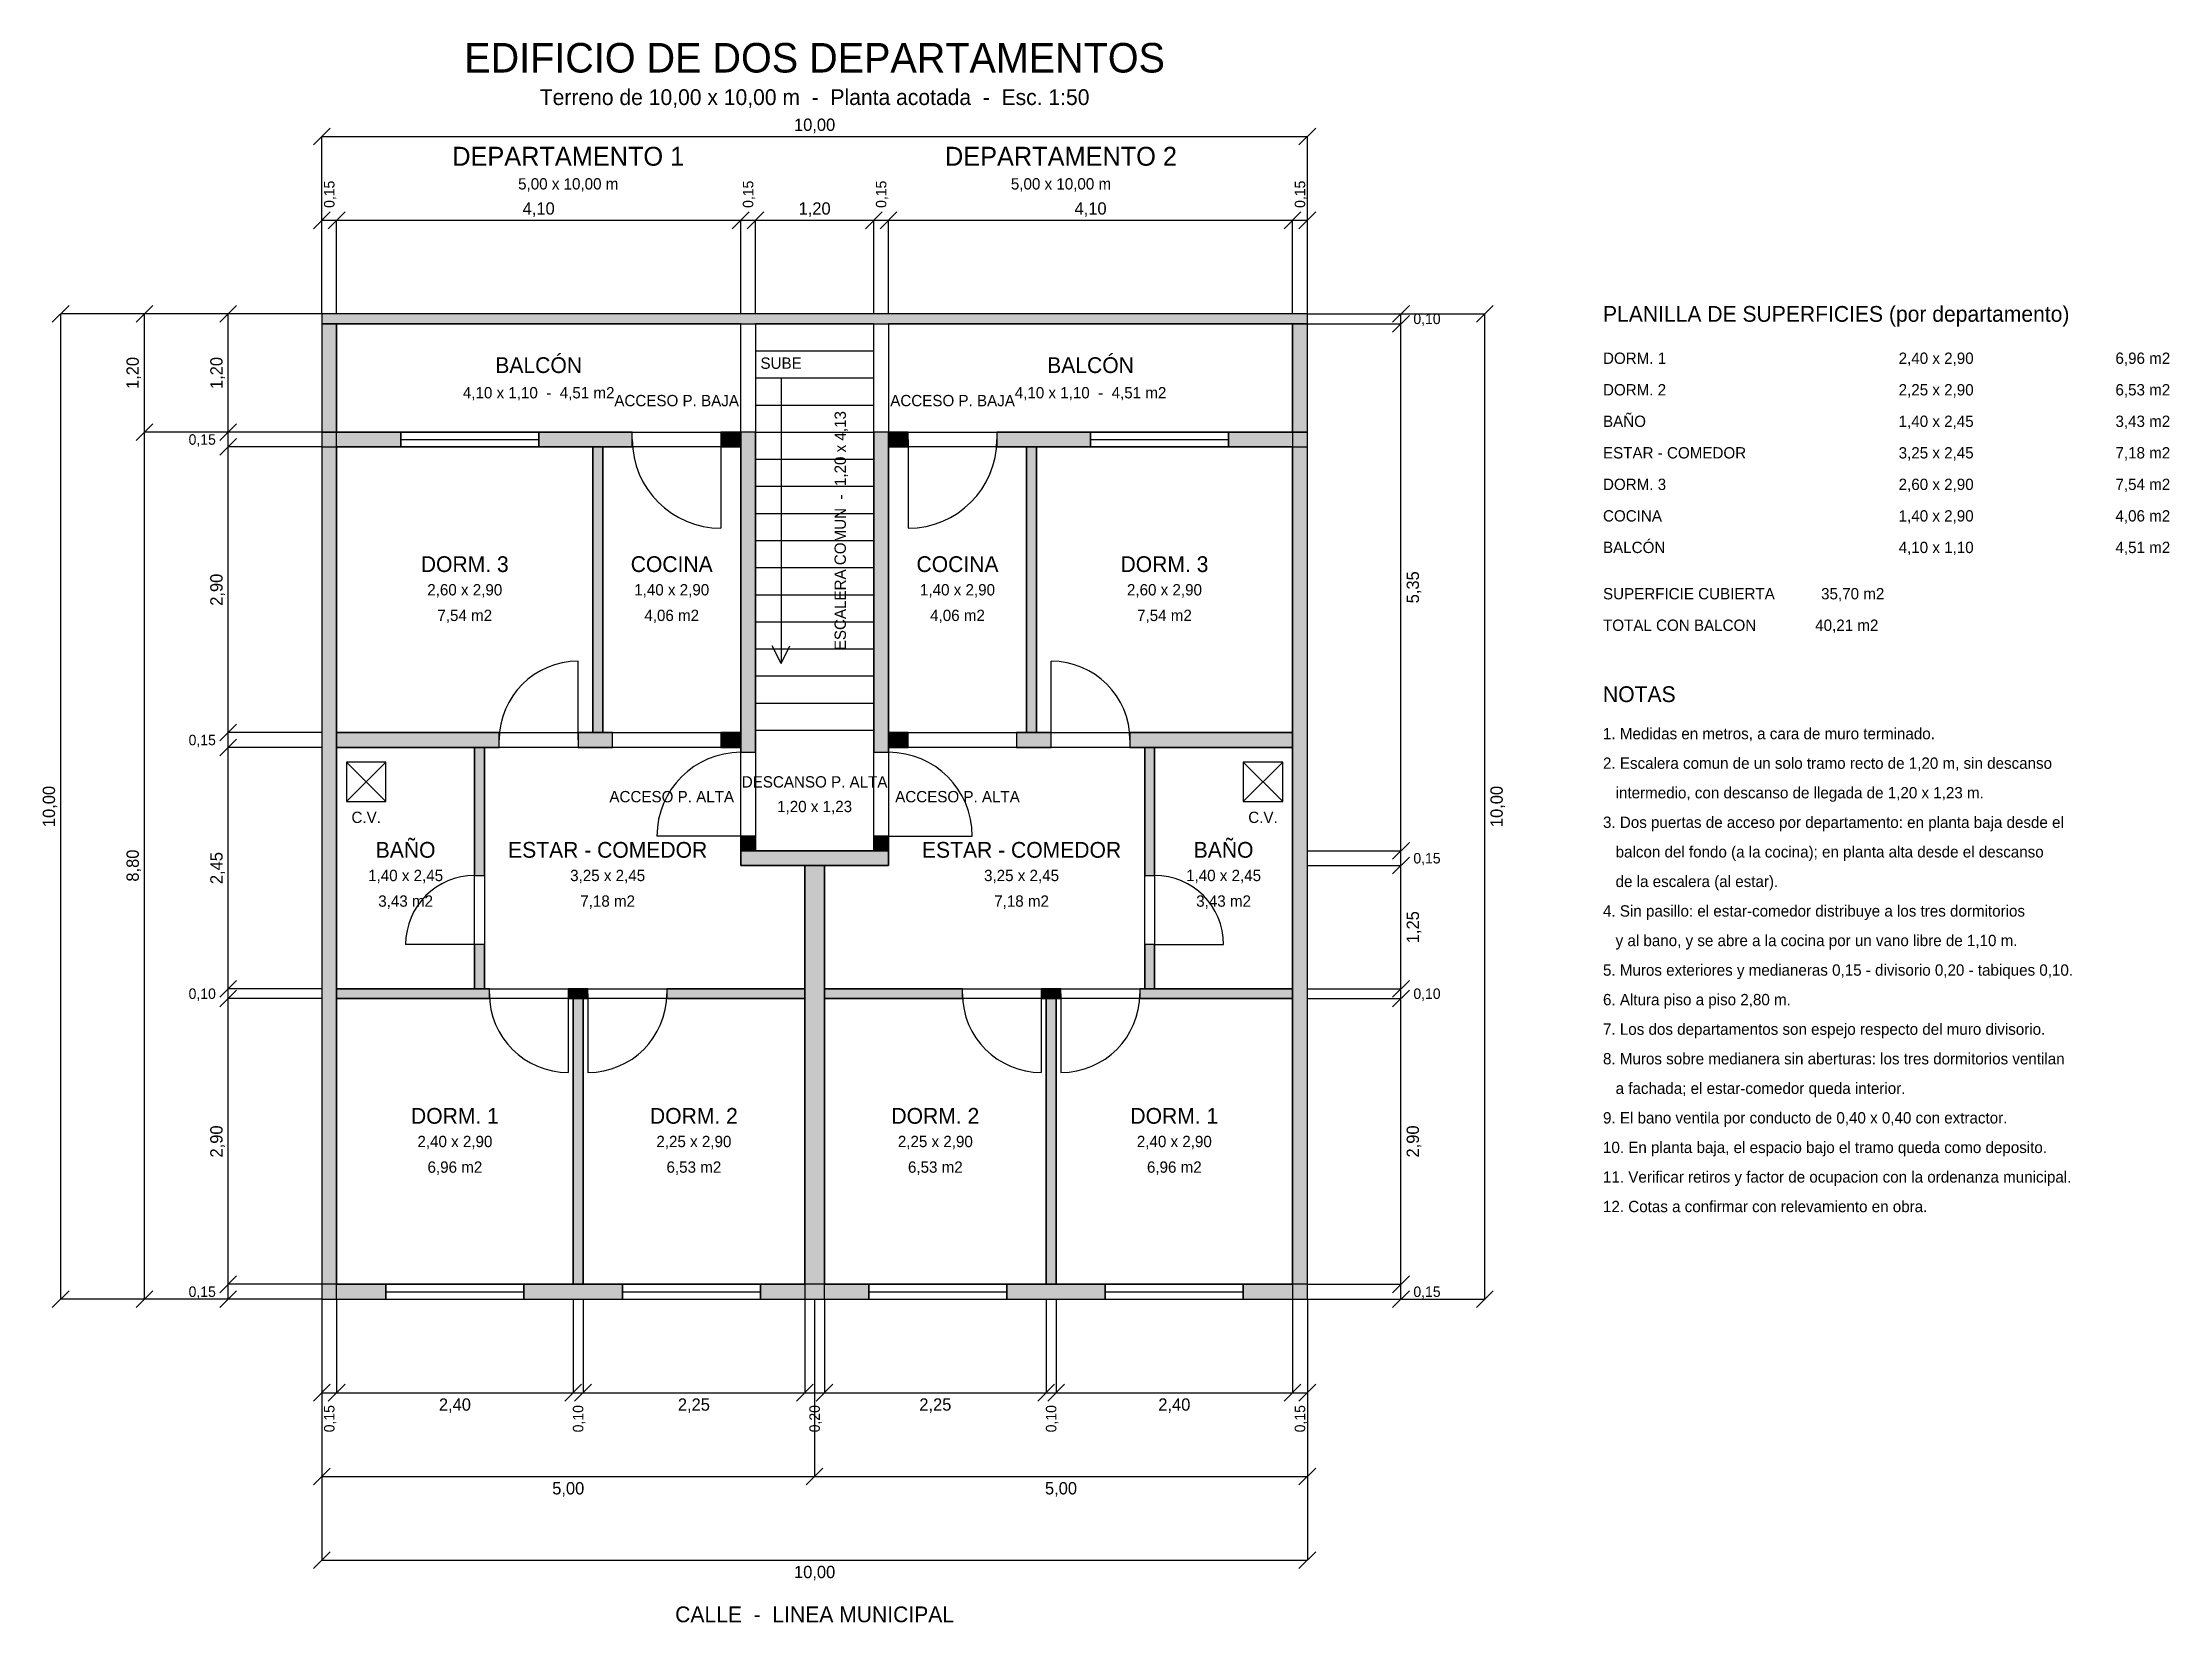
# Model space of a CAD drawing. Header units: metres. Extents: x -2.8 to 18.7, y -3.3 to 12.8.
import ezdxf
from ezdxf.enums import TextEntityAlignment as Align

# ---------------------------------------------------------------- set-up
doc = ezdxf.new("R2010")
doc.units = ezdxf.units.M
doc.linetypes.add('DASHDOT', pattern=[3.556, 2.54, -0.508, 0, -0.508])
for name, color, linetype in [('ABERTURAS', 4, 'Continuous'), ('COTAS', 5, 'Continuous'), ('ESCALERA', 3, 'Continuous'), ('MUROS', 7, 'Continuous'), ('MUROS-RELLENO', 8, 'Continuous'), ('ROTULO', 7, 'Continuous'), ('TERRENO', 1, 'Continuous'), ('TEXTOS', 2, 'Continuous')]:
    doc.layers.add(name, color=color, linetype=linetype)

msp = doc.modelspace()

# ---------------------------------------------------------------- hatches: boundary and pattern name
at = {"layer": 'MUROS-RELLENO'}
for points in [[(0, 9.9), (10, 9.9), (10, 10), (0, 10)], [(0, 8.8), (0.15, 8.8), (0.15, 9.9), (0, 9.9)], [(9.85, 8.8), (10, 8.8), (10, 9.9), (9.85, 9.9)], [(0, 0), (0.15, 0), (0.15, 8.8), (0, 8.8)], [(0, 8.65), (0.8, 8.65), (0.8, 8.8), (0, 8.8)], [(2.2, 8.65), (3.15, 8.65), (3.15, 8.8), (2.2, 8.8)], [(2.75, 5.75), (2.85, 5.75), (2.85, 8.65), (2.75, 8.65)], [(4.05, 8.65), (4.25, 8.65), (4.25, 8.8), (4.05, 8.8)], [(4.25, 5.55), (4.4, 5.55), (4.4, 8.8), (4.25, 8.8)], [(5.6, 5.55), (5.75, 5.55), (5.75, 8.8), (5.6, 8.8)], [(5.75, 8.65), (5.95, 8.65), (5.95, 8.8), (5.75, 8.8)], [(6.85, 8.65), (7.8, 8.65), (7.8, 8.8), (6.85, 8.8)], [(7.15, 5.75), (7.25, 5.75), (7.25, 8.65), (7.15, 8.65)], [(9.2, 8.65), (10, 8.65), (10, 8.8), (9.2, 8.8)], [(9.85, 0), (10, 0), (10, 8.8), (9.85, 8.8)], [(0.15, 5.6), (1.8, 5.6), (1.8, 5.75), (0.15, 5.75)], [(2.6, 5.6), (2.95, 5.6), (2.95, 5.75), (2.6, 5.75)], [(4.05, 5.6), (4.25, 5.6), (4.25, 5.75), (4.05, 5.75)], [(5.75, 5.6), (5.95, 5.6), (5.95, 5.75), (5.75, 5.75)], [(7.05, 5.6), (7.4, 5.6), (7.4, 5.75), (7.05, 5.75)], [(8.2, 5.6), (9.85, 5.6), (9.85, 5.75), (8.2, 5.75)], [(1.55, 4.3), (1.65, 4.3), (1.65, 5.6), (1.55, 5.6)], [(8.35, 4.3), (8.45, 4.3), (8.45, 5.6), (8.35, 5.6)], [(4.25, 4.55), (4.4, 4.55), (4.4, 4.7), (4.25, 4.7)], [(4.25, 4.4), (5.75, 4.4), (5.75, 4.55), (4.25, 4.55)], [(5.6, 4.55), (5.75, 4.55), (5.75, 4.7), (5.6, 4.7)], [(4.9, 0), (5.1, 0), (5.1, 4.4), (4.9, 4.4)], [(1.55, 3.15), (1.65, 3.15), (1.65, 3.6), (1.55, 3.6)], [(8.35, 3.15), (8.45, 3.15), (8.45, 3.6), (8.35, 3.6)], [(0.15, 3.05), (1.7, 3.05), (1.7, 3.15), (0.15, 3.15)], [(2.5, 3.05), (2.7, 3.05), (2.7, 3.15), (2.5, 3.15)], [(2.55, 0.15), (2.65, 0.15), (2.65, 3.05), (2.55, 3.05)], [(3.5, 3.05), (4.9, 3.05), (4.9, 3.15), (3.5, 3.15)], [(5.1, 3.05), (6.5, 3.05), (6.5, 3.15), (5.1, 3.15)], [(7.3, 3.05), (7.5, 3.05), (7.5, 3.15), (7.3, 3.15)], [(7.35, 0.15), (7.45, 0.15), (7.45, 3.05), (7.35, 3.05)], [(8.3, 3.05), (9.85, 3.05), (9.85, 3.15), (8.3, 3.15)], [(0, 0), (0.65, 0), (0.65, 0.15), (0, 0.15)], [(2.05, 0), (3.05, 0), (3.05, 0.15), (2.05, 0.15)], [(4.45, 0), (5.55, 0), (5.55, 0.15), (4.45, 0.15)], [(6.95, 0), (7.95, 0), (7.95, 0.15), (6.95, 0.15)], [(9.35, 0), (10, 0), (10, 0.15), (9.35, 0.15)]]:
    msp.add_hatch(color=8, dxfattribs=at).paths.add_polyline_path(points)

# ---------------------------------------------------------------- linework, layer by layer
at = {"layer": 'ABERTURAS'}
for p, q in [((0.8, 8.725), (2.2, 8.725)), ((4.05, 8.725), (4.05, 7.825)), ((5.95, 8.725), (5.95, 7.825)), ((7.8, 8.725), (9.2, 8.725)), ((2.6, 5.675), (2.6, 6.475)), ((7.4, 5.675), (7.4, 6.475)), ((0.25, 5.05), (0.65, 5.45)), ((0.25, 5.45), (0.65, 5.05)), ((9.35, 5.05), (9.75, 5.45)), ((9.35, 5.45), (9.75, 5.05)), ((4.25, 4.7), (3.4, 4.7)), ((5.75, 4.7), (6.6, 4.7)), ((1.55, 3.6), (0.85, 3.6)), ((8.45, 3.6), (9.15, 3.6)), ((2.5, 3.1), (2.5, 2.3)), ((2.7, 3.1), (2.7, 2.3)), ((7.3, 3.1), (7.3, 2.3)), ((7.5, 3.1), (7.5, 2.3)), ((0.65, 0.075), (2.05, 0.075)), ((3.05, 0.075), (4.45, 0.075)), ((5.55, 0.075), (6.95, 0.075)), ((7.95, 0.075), (9.35, 0.075))]:
    msp.add_line(p, q, dxfattribs=at)
for points in [[(0.8, 8.65), (2.2, 8.65), (2.2, 8.8), (0.8, 8.8)], [(7.8, 8.65), (9.2, 8.65), (9.2, 8.8), (7.8, 8.8)], [(0.25, 5.05), (0.65, 5.05), (0.65, 5.45), (0.25, 5.45)], [(9.35, 5.05), (9.75, 5.05), (9.75, 5.45), (9.35, 5.45)], [(0.65, 0), (2.05, 0), (2.05, 0.15), (0.65, 0.15)], [(3.05, 0), (4.45, 0), (4.45, 0.15), (3.05, 0.15)], [(5.55, 0), (6.95, 0), (6.95, 0.15), (5.55, 0.15)], [(7.95, 0), (9.35, 0), (9.35, 0.15), (7.95, 0.15)]]:
    msp.add_lwpolyline(points, close=True, dxfattribs=at)
for centre, radius, start, end in [((4.05, 8.725), 0.9, 180, 270), ((5.95, 8.725), 0.9, -90, 0), ((2.6, 5.675), 0.8, 90, 180), ((7.4, 5.675), 0.8, 0, 90), ((4.25, 4.7), 0.85, 90, 180), ((5.75, 4.7), 0.85, 0, 90), ((1.55, 3.6), 0.7, 90, 180), ((8.45, 3.6), 0.7, 0, 90), ((2.5, 3.1), 0.8, 180, 270), ((2.7, 3.1), 0.8, -90, 0), ((7.3, 3.1), 0.8, 180, 270), ((7.5, 3.1), 0.8, -90, 0)]:
    msp.add_arc(centre, radius, start, end, dxfattribs=at)
at = {"layer": 'COTAS'}
for p, q in [((-0.085, 11.715), (0.085, 11.885)), ((9.915, 11.715), (10.085, 11.885)), ((0, 11.8), (10, 11.8)), ((0, 10), (0, 11.8)), ((10, 10), (10, 11.8)), ((-0.085, 10.865), (0.085, 11.035)), ((0.065, 10.865), (0.235, 11.035)), ((4.165, 10.865), (4.335, 11.035)), ((4.315, 10.865), (4.485, 11.035)), ((5.515, 10.865), (5.685, 11.035)), ((5.665, 10.865), (5.835, 11.035)), ((9.765, 10.865), (9.935, 11.035)), ((9.915, 10.865), (10.085, 11.035)), ((0, 10.95), (10, 10.95)), ((0, 10), (0, 10.95)), ((0.15, 10), (0.15, 10.95)), ((4.25, 10), (4.25, 10.95)), ((4.4, 10), (4.4, 10.95)), ((5.6, 10), (5.6, 10.95)), ((5.75, 10), (5.75, 10.95)), ((9.85, 10), (9.85, 10.95)), ((10, 10), (10, 10.95)), ((-2.735, 9.915), (-2.565, 10.085)), ((-2.65, 0), (-2.65, 10)), ((0, 10), (-2.65, 10)), ((-1.885, 9.915), (-1.715, 10.085)), ((-1.8, 0), (-1.8, 10)), ((0, 10), (-1.8, 10)), ((-1.035, 9.915), (-0.865, 10.085)), ((-0.95, 0), (-0.95, 10)), ((0, 10), (-0.95, 10)), ((10, 10), (10.95, 10)), ((10, 10), (11.8, 10)), ((10.865, 9.915), (11.035, 10.085)), ((10.865, 9.815), (11.035, 9.985)), ((10.95, 0), (10.95, 10)), ((11.715, 9.915), (11.885, 10.085)), ((11.8, 0), (11.8, 10)), ((10, 9.9), (10.95, 9.9)), ((-1.885, 8.715), (-1.715, 8.885)), ((-1.035, 8.715), (-0.865, 8.885)), ((0, 8.8), (-1.8, 8.8)), ((-1.035, 8.565), (-0.865, 8.735)), ((0, 8.8), (-0.95, 8.8)), ((0, 8.65), (-0.95, 8.65)), ((-1.035, 5.665), (-0.865, 5.835)), ((-1.035, 5.515), (-0.865, 5.685)), ((0, 5.75), (-0.95, 5.75)), ((0, 5.6), (-0.95, 5.6)), ((10, 4.55), (10.95, 4.55)), ((10.865, 4.465), (11.035, 4.635)), ((10, 4.4), (10.95, 4.4)), ((10.865, 4.315), (11.035, 4.485)), ((-1.035, 3.065), (-0.865, 3.235)), ((-1.035, 2.965), (-0.865, 3.135)), ((0, 3.15), (-0.95, 3.15)), ((0, 3.05), (-0.95, 3.05)), ((10, 3.15), (10.95, 3.15)), ((10, 3.05), (10.95, 3.05)), ((10.865, 3.065), (11.035, 3.235)), ((10.865, 2.965), (11.035, 3.135)), ((-1.035, 0.065), (-0.865, 0.235)), ((10.865, 0.065), (11.035, 0.235)), ((-2.735, -0.085), (-2.565, 0.085)), ((0, 0), (-2.65, 0)), ((-1.885, -0.085), (-1.715, 0.085)), ((0, 0), (-1.8, 0)), ((-1.035, -0.085), (-0.865, 0.085)), ((0, 0.15), (-0.95, 0.15)), ((0, 0), (-0.95, 0)), ((0, 0), (0, -0.95)), ((0, 0), (0, -1.8)), ((0, 0), (0, -2.65)), ((0.15, 0), (0.15, -0.95)), ((2.55, 0), (2.55, -0.95)), ((2.65, 0), (2.65, -0.95)), ((4.9, 0), (4.9, -0.95)), ((5, 0), (5, -1.8)), ((5.1, 0), (5.1, -0.95)), ((7.35, 0), (7.35, -0.95)), ((7.45, 0), (7.45, -0.95)), ((9.85, 0), (9.85, -0.95)), ((10, 0.15), (10.95, 0.15)), ((10, 0), (10, -0.95)), ((10, 0), (10, -1.8)), ((10, 0), (10, -2.65)), ((10, 0), (10.95, 0)), ((10, 0), (11.8, 0)), ((10.865, -0.085), (11.035, 0.085)), ((11.715, -0.085), (11.885, 0.085)), ((-0.085, -1.035), (0.085, -0.865)), ((0, -0.95), (10, -0.95)), ((0.065, -1.035), (0.235, -0.865)), ((2.465, -1.035), (2.635, -0.865)), ((2.565, -1.035), (2.735, -0.865)), ((4.815, -1.035), (4.985, -0.865)), ((5.015, -1.035), (5.185, -0.865)), ((7.265, -1.035), (7.435, -0.865)), ((7.365, -1.035), (7.535, -0.865)), ((9.765, -1.035), (9.935, -0.865)), ((9.915, -1.035), (10.085, -0.865)), ((-0.085, -1.885), (0.085, -1.715)), ((4.915, -1.885), (5.085, -1.715)), ((9.915, -1.885), (10.085, -1.715)), ((0, -1.8), (10, -1.8)), ((-0.085, -2.735), (0.085, -2.565)), ((9.915, -2.735), (10.085, -2.565)), ((0, -2.65), (10, -2.65))]:
    msp.add_line(p, q, dxfattribs=at)
at = {"layer": 'ESCALERA'}
for p, q in [((4.4, 9.625), (5.6, 9.625)), ((4.4, 9.35), (5.6, 9.35)), ((4.66, 9.35), (4.66, 6.45)), ((4.4, 9.075), (5.6, 9.075)), ((4.4, 8.8), (5.6, 8.8)), ((4.4, 8.525), (5.6, 8.525)), ((4.4, 8.25), (5.6, 8.25)), ((4.4, 7.975), (5.6, 7.975)), ((4.4, 7.7), (5.6, 7.7)), ((4.4, 7.425), (5.6, 7.425)), ((4.4, 7.15), (5.6, 7.15)), ((4.4, 6.875), (5.6, 6.875)), ((4.4, 6.6), (5.6, 6.6)), ((4.66, 6.45), (4.57, 6.63)), ((4.66, 6.45), (4.75, 6.63)), ((4.4, 6.325), (5.6, 6.325)), ((4.4, 6.05), (5.6, 6.05)), ((4.4, 5.775), (5.6, 5.775)), ((4.4, 5.775), (5.6, 5.775))]:
    msp.add_line(p, q, dxfattribs=at)
msp.add_lwpolyline([(4.4, 4.55), (5.6, 4.55), (5.6, 9.9), (4.4, 9.9)], close=True, dxfattribs=at)
at = {"layer": 'MUROS'}
for points in [[(0, 9.9), (10, 9.9), (10, 10), (0, 10)], [(0, 8.8), (0.15, 8.8), (0.15, 9.9), (0, 9.9)], [(9.85, 8.8), (10, 8.8), (10, 9.9), (9.85, 9.9)], [(0, 0), (0.15, 0), (0.15, 8.8), (0, 8.8)], [(0, 8.65), (0.8, 8.65), (0.8, 8.8), (0, 8.8)], [(2.2, 8.65), (3.15, 8.65), (3.15, 8.8), (2.2, 8.8)], [(2.75, 5.75), (2.85, 5.75), (2.85, 8.65), (2.75, 8.65)], [(4.05, 8.65), (4.25, 8.65), (4.25, 8.8), (4.05, 8.8)], [(4.25, 5.55), (4.4, 5.55), (4.4, 8.8), (4.25, 8.8)], [(5.6, 5.55), (5.75, 5.55), (5.75, 8.8), (5.6, 8.8)], [(5.75, 8.65), (5.95, 8.65), (5.95, 8.8), (5.75, 8.8)], [(6.85, 8.65), (7.8, 8.65), (7.8, 8.8), (6.85, 8.8)], [(7.15, 5.75), (7.25, 5.75), (7.25, 8.65), (7.15, 8.65)], [(9.2, 8.65), (10, 8.65), (10, 8.8), (9.2, 8.8)], [(9.85, 0), (10, 0), (10, 8.8), (9.85, 8.8)], [(0.15, 5.6), (1.8, 5.6), (1.8, 5.75), (0.15, 5.75)], [(2.6, 5.6), (2.95, 5.6), (2.95, 5.75), (2.6, 5.75)], [(4.05, 5.6), (4.25, 5.6), (4.25, 5.75), (4.05, 5.75)], [(5.75, 5.6), (5.95, 5.6), (5.95, 5.75), (5.75, 5.75)], [(7.05, 5.6), (7.4, 5.6), (7.4, 5.75), (7.05, 5.75)], [(8.2, 5.6), (9.85, 5.6), (9.85, 5.75), (8.2, 5.75)], [(1.55, 4.3), (1.65, 4.3), (1.65, 5.6), (1.55, 5.6)], [(8.35, 4.3), (8.45, 4.3), (8.45, 5.6), (8.35, 5.6)], [(4.25, 4.55), (4.4, 4.55), (4.4, 4.7), (4.25, 4.7)], [(4.25, 4.4), (5.75, 4.4), (5.75, 4.55), (4.25, 4.55)], [(5.6, 4.55), (5.75, 4.55), (5.75, 4.7), (5.6, 4.7)], [(4.9, 0), (5.1, 0), (5.1, 4.4), (4.9, 4.4)], [(1.55, 3.15), (1.65, 3.15), (1.65, 3.6), (1.55, 3.6)], [(8.35, 3.15), (8.45, 3.15), (8.45, 3.6), (8.35, 3.6)], [(0.15, 3.05), (1.7, 3.05), (1.7, 3.15), (0.15, 3.15)], [(2.5, 3.05), (2.7, 3.05), (2.7, 3.15), (2.5, 3.15)], [(2.55, 0.15), (2.65, 0.15), (2.65, 3.05), (2.55, 3.05)], [(3.5, 3.05), (4.9, 3.05), (4.9, 3.15), (3.5, 3.15)], [(5.1, 3.05), (6.5, 3.05), (6.5, 3.15), (5.1, 3.15)], [(7.3, 3.05), (7.5, 3.05), (7.5, 3.15), (7.3, 3.15)], [(7.35, 0.15), (7.45, 0.15), (7.45, 3.05), (7.35, 3.05)], [(8.3, 3.05), (9.85, 3.05), (9.85, 3.15), (8.3, 3.15)], [(0, 0), (0.65, 0), (0.65, 0.15), (0, 0.15)], [(2.05, 0), (3.05, 0), (3.05, 0.15), (2.05, 0.15)], [(4.45, 0), (5.55, 0), (5.55, 0.15), (4.45, 0.15)], [(6.95, 0), (7.95, 0), (7.95, 0.15), (6.95, 0.15)], [(9.35, 0), (10, 0), (10, 0.15), (9.35, 0.15)]]:
    msp.add_lwpolyline(points, close=True, dxfattribs=at)
at = {"layer": 'TERRENO', "linetype": 'DASHDOT'}
msp.add_lwpolyline([(0, 0), (10, 0), (10, 10), (0, 10)], close=True, dxfattribs=at)
at = {"layer": 'TEXTOS'}
for points in [[(0.15, 8.8), (4.25, 8.8), (4.25, 9.9), (0.15, 9.9)], [(9.85, 9.9), (5.75, 9.9), (5.75, 8.8), (9.85, 8.8)], [(0.15, 5.75), (2.75, 5.75), (2.75, 8.65), (0.15, 8.65)], [(2.85, 5.75), (4.25, 5.75), (4.25, 8.65), (2.85, 8.65)], [(7.15, 8.65), (5.75, 8.65), (5.75, 5.75), (7.15, 5.75)], [(9.85, 8.65), (7.25, 8.65), (7.25, 5.75), (9.85, 5.75)], [(0.15, 3.15), (1.55, 3.15), (1.55, 5.6), (0.15, 5.6)], [(1.65, 3.15), (4.9, 3.15), (4.9, 4.4), (4.25, 4.4), (4.25, 5.6), (1.65, 5.6)], [(8.35, 5.6), (5.75, 5.6), (5.75, 4.4), (5.1, 4.4), (5.1, 3.15), (8.35, 3.15)], [(9.85, 5.6), (8.45, 5.6), (8.45, 3.15), (9.85, 3.15)], [(0.15, 0.15), (2.55, 0.15), (2.55, 3.05), (0.15, 3.05)], [(2.65, 0.15), (4.9, 0.15), (4.9, 3.05), (2.65, 3.05)], [(7.35, 3.05), (5.1, 3.05), (5.1, 0.15), (7.35, 0.15)], [(9.85, 3.05), (7.45, 3.05), (7.45, 0.15), (9.85, 0.15)]]:
    msp.add_lwpolyline(points, close=True, dxfattribs=at)

# ---------------------------------------------------------------- texts
at = {"layer": 'ABERTURAS'}
for p in [(0.45, 4.89), (9.55, 4.89)]:
    msp.add_text('C.V.', height=0.115, dxfattribs=at).set_placement(p, align=Align.MIDDLE_CENTER)
at = {"layer": 'COTAS'}
for s, height, p in [('10,00', 0.125, (5, 11.92)), ('4,10', 0.125, (2.2, 11.07)), ('1,20', 0.125, (5, 11.07)), ('4,10', 0.125, (7.8, 11.07)), ('0,10', 0.1062, (11.214, 9.95)), ('0,15', 0.1062, (-1.214, 8.725)), ('0,15', 0.1062, (-1.214, 5.675)), ('0,15', 0.1062, (11.214, 4.475)), ('0,10', 0.1062, (-1.214, 3.1)), ('0,10', 0.1062, (11.214, 3.1)), ('0,15', 0.1062, (-1.214, 0.075)), ('0,15', 0.1062, (11.214, 0.075)), ('2,40', 0.125, (1.35, -1.07)), ('2,25', 0.125, (3.775, -1.07)), ('2,25', 0.125, (6.225, -1.07)), ('2,40', 0.125, (8.65, -1.07)), ('5,00', 0.125, (2.5, -1.92)), ('5,00', 0.125, (7.5, -1.92)), ('10,00', 0.125, (5, -2.77))]:
    msp.add_text(s, height=height, dxfattribs=at).set_placement(p, align=Align.MIDDLE_CENTER)
for s, height, p in [('0,15', 0.1062, (0.075, 11.214)), ('0,15', 0.1062, (4.325, 11.214)), ('0,15', 0.1062, (5.675, 11.214)), ('0,15', 0.1062, (9.925, 11.214)), ('1,20', 0.125, (-1.92, 9.4)), ('1,20', 0.125, (-1.07, 9.4)), ('2,90', 0.125, (-1.07, 7.2)), ('5,35', 0.125, (11.07, 7.225)), ('10,00', 0.125, (-2.77, 5)), ('10,00', 0.125, (11.92, 5)), ('8,80', 0.125, (-1.92, 4.4)), ('2,45', 0.125, (-1.07, 4.375)), ('1,25', 0.125, (11.07, 3.775)), ('2,90', 0.125, (-1.07, 1.6)), ('2,90', 0.125, (11.07, 1.6)), ('0,15', 0.1062, (0.075, -1.214)), ('0,10', 0.1062, (2.6, -1.214)), ('0,20', 0.1062, (5, -1.214)), ('0,10', 0.1062, (7.4, -1.214)), ('0,15', 0.1062, (9.925, -1.214))]:
    msp.add_text(s, height=height, rotation=90, dxfattribs=at).set_placement(p, align=Align.MIDDLE_CENTER)
at = {"layer": 'ESCALERA'}
for s, p in [('SUBE', (4.66, 9.5)), ('DESCANSO P. ALTA', (5, 5.25)), ('1,20 x 1,23', (5, 5))]:
    msp.add_text(s, height=0.115, dxfattribs=at).set_placement(p, align=Align.MIDDLE_CENTER)
msp.add_text('ESCALERA COMUN  -  1,20 x 4,13', height=0.115, rotation=90, dxfattribs=at).set_placement((5.26, 7.8), align=Align.MIDDLE_CENTER)
at = {"layer": 'ROTULO'}
for s, height, p in [('PLANILLA DE SUPERFICIES (por departamento)', 0.16, (13, 10)), ('DORM. 1', 0.115, (13, 9.55)), ('2,40 x 2,90', 0.115, (16, 9.55)), ('6,96 m2', 0.115, (18.2, 9.55)), ('DORM. 2', 0.115, (13, 9.23)), ('2,25 x 2,90', 0.115, (16, 9.23)), ('6,53 m2', 0.115, (18.2, 9.23)), ('BAÑO', 0.115, (13, 8.91)), ('1,40 x 2,45', 0.115, (16, 8.91)), ('3,43 m2', 0.115, (18.2, 8.91)), ('ESTAR - COMEDOR', 0.115, (13, 8.59)), ('3,25 x 2,45', 0.115, (16, 8.59)), ('7,18 m2', 0.115, (18.2, 8.59)), ('DORM. 3', 0.115, (13, 8.27)), ('2,60 x 2,90', 0.115, (16, 8.27)), ('7,54 m2', 0.115, (18.2, 8.27)), ('COCINA', 0.115, (13, 7.95)), ('1,40 x 2,90', 0.115, (16, 7.95)), ('4,06 m2', 0.115, (18.2, 7.95)), ('BALCÓN', 0.115, (13, 7.63)), ('4,10 x 1,10', 0.115, (16, 7.63)), ('4,51 m2', 0.115, (18.2, 7.63)), ('SUPERFICIE CUBIERTA           35,70 m2', 0.115, (13, 7.16)), ('TOTAL CON BALCON              40,21 m2', 0.115, (13, 6.84)), ('NOTAS', 0.16, (13, 6.14)), ('1. Medidas en metros, a cara de muro terminado.', 0.115, (13, 5.74)), ('2. Escalera comun de un solo tramo recto de 1,20 m, sin descanso', 0.115, (13, 5.44)), ('   intermedio, con descanso de llegada de 1,20 x 1,23 m.', 0.115, (13, 5.14)), ('3. Dos puertas de acceso por departamento: en planta baja desde el', 0.115, (13, 4.84)), ('   balcon del fondo (a la cocina); en planta alta desde el descanso', 0.115, (13, 4.54)), ('   de la escalera (al estar).', 0.115, (13, 4.24)), ('4. Sin pasillo: el estar-comedor distribuye a los tres dormitorios', 0.115, (13, 3.94)), ('   y al bano, y se abre a la cocina por un vano libre de 1,10 m.', 0.115, (13, 3.64)), ('5. Muros exteriores y medianeras 0,15 - divisorio 0,20 - tabiques 0,10.', 0.115, (13, 3.34)), ('6. Altura piso a piso 2,80 m.', 0.115, (13, 3.04)), ('7. Los dos departamentos son espejo respecto del muro divisorio.', 0.115, (13, 2.74)), ('8. Muros sobre medianera sin aberturas: los tres dormitorios ventilan', 0.115, (13, 2.44)), ('   a fachada; el estar-comedor queda interior.', 0.115, (13, 2.14)), ('9. El bano ventila por conducto de 0,40 x 0,40 con extractor.', 0.115, (13, 1.84)), ('10. En planta baja, el espacio bajo el tramo queda como deposito.', 0.115, (13, 1.54)), ('11. Verificar retiros y factor de ocupacion con la ordenanza municipal.', 0.115, (13, 1.24)), ('12. Cotas a confirmar con relevamiento en obra.', 0.115, (13, 0.94))]:
    msp.add_text(s, height=height, dxfattribs=at).set_placement(p, align=Align.MIDDLE_LEFT)
at = {"layer": 'TEXTOS'}
for s, height, p in [('EDIFICIO DE DOS DEPARTAMENTOS', 0.3, (5, 12.6)), ('Terreno de 10,00 x 10,00 m  -  Planta acotada  -  Esc. 1:50', 0.16, (5, 12.2)), ('DEPARTAMENTO 1', 0.192, (2.5, 11.6)), ('DEPARTAMENTO 2', 0.192, (7.5, 11.6)), ('5,00 x 10,00 m', 0.115, (2.5, 11.32)), ('5,00 x 10,00 m', 0.115, (7.5, 11.32)), ('BALCÓN', 0.16, (2.2, 9.48)), ('BALCÓN', 0.16, (7.8, 9.48)), ('4,10 x 1,10  -  4,51 m2', 0.115, (2.2, 9.2)), ('ACCESO P. BAJA', 0.115, (3.6, 9.12)), ('ACCESO P. BAJA', 0.115, (6.4, 9.12)), ('4,10 x 1,10  -  4,51 m2', 0.115, (7.8, 9.2)), ('DORM. 3', 0.16, (1.45, 7.46)), ('COCINA', 0.16, (3.55, 7.46)), ('COCINA', 0.16, (6.45, 7.46)), ('DORM. 3', 0.16, (8.55, 7.46)), ('2,60 x 2,90', 0.115, (1.45, 7.2)), ('1,40 x 2,90', 0.115, (3.55, 7.2)), ('1,40 x 2,90', 0.115, (6.45, 7.2)), ('2,60 x 2,90', 0.115, (8.55, 7.2)), ('7,54 m2', 0.115, (1.45, 6.94)), ('4,06 m2', 0.115, (3.55, 6.94)), ('4,06 m2', 0.115, (6.45, 6.94)), ('7,54 m2', 0.115, (8.55, 6.94)), ('ACCESO P. ALTA', 0.115, (3.55, 5.1)), ('ACCESO P. ALTA', 0.115, (6.45, 5.1)), ('BAÑO', 0.16, (0.85, 4.56)), ('ESTAR - COMEDOR', 0.16, (2.9, 4.56)), ('ESTAR - COMEDOR', 0.16, (7.1, 4.56)), ('BAÑO', 0.16, (9.15, 4.56)), ('1,40 x 2,45', 0.115, (0.85, 4.3)), ('3,25 x 2,45', 0.115, (2.9, 4.3)), ('3,25 x 2,45', 0.115, (7.1, 4.3)), ('1,40 x 2,45', 0.115, (9.15, 4.3)), ('3,43 m2', 0.115, (0.85, 4.04)), ('7,18 m2', 0.115, (2.9, 4.04)), ('7,18 m2', 0.115, (7.1, 4.04)), ('3,43 m2', 0.115, (9.15, 4.04)), ('DORM. 1', 0.16, (1.35, 1.86)), ('DORM. 2', 0.16, (3.775, 1.86)), ('DORM. 2', 0.16, (6.225, 1.86)), ('DORM. 1', 0.16, (8.65, 1.86)), ('2,40 x 2,90', 0.115, (1.35, 1.6)), ('2,25 x 2,90', 0.115, (3.775, 1.6)), ('2,25 x 2,90', 0.115, (6.225, 1.6)), ('2,40 x 2,90', 0.115, (8.65, 1.6)), ('6,96 m2', 0.115, (1.35, 1.34)), ('6,53 m2', 0.115, (3.775, 1.34)), ('6,53 m2', 0.115, (6.225, 1.34)), ('6,96 m2', 0.115, (8.65, 1.34)), ('CALLE  -  LINEA MUNICIPAL', 0.16, (5, -3.2))]:
    msp.add_text(s, height=height, dxfattribs=at).set_placement(p, align=Align.MIDDLE_CENTER)

doc.saveas('drawing.dxf')
